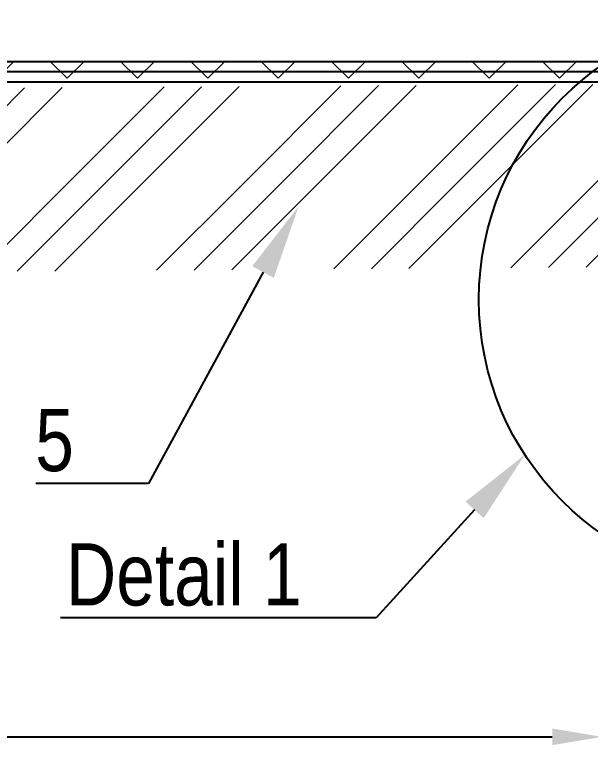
# Model space of a CAD drawing. Header units: millimetres. Extents: x 11004 to 16944, y 3085 to 7285.
# Drawn here: x 14504 to 14967, y 5074 to 5664 of the extents above; entities that cross this region are included whole.
import ezdxf
from ezdxf import colors
from ezdxf.entities.mleader import LeaderData, LeaderLine
from ezdxf.math import Vec2, Vec3

# ---------------------------------------------------------------- set-up
doc = ezdxf.new("R2010")
doc.units = ezdxf.units.MM
doc.header["$LTSCALE"] = 0.3
doc.layers.add('SRAFY', color=251, linetype='Continuous', lineweight=13)
doc.styles.add('SEACAD_Arial', font='arial.ttf', dxfattribs={"width": 0.8})
doc.dimstyles.new('ISO-25', dxfattribs={"dimtxt": 1.6, "dimasz": 2, "dimexe": 0.5, "dimexo": 1.5, "dimtad": 1, "dimdec": 0, "dimtxsty": 'SEACAD_Arial', "dimcen": 2, "dimadec": 0, "dimazin": 0, "dimtfac": 1, "dimtdec": 0, "dimtmove": 0, "dimatfit": 3, "dimfxl": 1, "dimarcsym": 0})

# ---------------------------------------------------------------- blocks, each defined once
blk = doc.blocks.new('*D142')
at = {"color": 0, "lineweight": -2, "transparency": 16777216}
for p, q in [((14976.43, 5210.62), (14976.43, 5073.82)), ((13574.41, 5160.05), (13574.41, 5073.82)), ((13614.41, 5083.82), (14936.43, 5083.82))]:
    blk.add_line(p, q, dxfattribs=at)
at = {"color": 0, "transparency": 16777216}
for points in [[(13614.41, 5090.48), (13614.41, 5077.15), (13574.41, 5083.82)], [(14936.43, 5090.48), (14936.43, 5077.15), (14976.43, 5083.82)]]:
    blk.add_solid(points, dxfattribs=at)
at = {"layer": 'Defpoints', "color": 0, "transparency": 16777216}
for p in [(14976.43, 5240.62), (13574.41, 5190.05), (14976.43, 5083.82)]:
    blk.add_point(p, dxfattribs=at)
at = {"color": 0, "transparency": 16777216, "insert": (14275.42, 5112.65), "char_height": 32, "attachment_point": 5, "style": 'SEACAD_Arial'}
blk.add_mtext('1402', dxfattribs=at)

msp = doc.modelspace()

# ---------------------------------------------------------------- hatches: boundary and pattern name
at = {"layer": 'SRAFY'}
h = msp.add_hatch(dxfattribs=at)
h.set_pattern_fill('TERACO', color=256, scale=20)
h.set_pattern_definition([(45, (6909.467, 295.79), (-28.28427, 28.28427), [20, -20]), (135, (6966.035, 295.79), (-28.28427, -28.28427), [20, -20])])
h.paths.add_polyline_path([(14369.91, 5610.45), (14369.91, 5633.48), (15299.91, 5633.48), (15299.91, 5610.46)])
h = msp.add_hatch(dxfattribs=at)
h.set_pattern_fill('GOST_GROUND', color=256, scale=10)
h.set_pattern_definition([(45, (6909.47, 295.79), (141.4214, -9e-15), [200]), (45, (6939.47, 295.79), (141.4214, -9e-15), [200]), (45, (6969.47, 295.79), (141.4214, -9e-15), [200])])
h.paths.add_polyline_path([(14976.39, 5461.53), (14299.91, 5456.61), (14299.91, 5604.28), (15299.91, 5610.44), (15299.91, 5463.03), (15226.43, 5463.03), (15226.43, 5560.61), (14976.39, 5558.67)])

# ---------------------------------------------------------------- linework, layer by layer
for p, q in [((15171.41, 5626.45), (13379.41, 5626.45)), ((15171.41, 5618.45), (13379.41, 5618.45)), ((14169.91, 5610.45), (15299.91, 5610.44))]:
    msp.add_line(p, q)
msp.add_circle((15106.39, 5435.38), 229.01)

# ---------------------------------------------------------------- dimensions: what is measured, and where the dimension line sits
dim = msp.add_linear_dim(base=(14976.43, 5083.82), p1=(13574.41, 5190.05), p2=(14976.43, 5240.62), dimstyle='ISO-25', override={"dimscale": 0, "dimtix": 0, "dimtofl": 1, "dimtmove": 0, "dimatfit": 3})
dim.commit()
dim.dimension.update_dxf_attribs({"geometry": '*D142', "text_midpoint": (14275.42, 5112.65)})

# ---------------------------------------------------------------- leaders
ml = msp.add_multileader_mtext('Standard')
ml.set_content('5', color=256, style='SEACAD_Arial')
ml.set_leader_properties()
ml.build(insert=Vec2(0, 0))
ml.multileader.update_dxf_attribs({"text_right_attachment_type": 6, "dogleg_length": 2, "arrow_head_size": 60, "scale": 20})
ctx = ml.context
ctx.base_point, ctx.scale, ctx.char_height, ctx.arrow_head_size, ctx.landing_gap_size, ctx.plane_origin = Vec3(14505.1, 5322.01), 20, 50, 60, 20, Vec3(14732.32, 5510.25)
ctx.right_attachment, ctx.text_align_type = 6, 2
notes = []
notes.append((ctx, [(0, (1, 1, 0), (14611.62, 5287.44), (-1, 0), 40, [(0, [(14732.32, 5510.25)], 0, [])])]))
ctx.mtext.insert, ctx.mtext.alignment, ctx.mtext.flow_direction = Vec3(14551.62, 5347.44), 3, 5
ml = msp.add_multileader_mtext('Standard')
ml.set_content('Detail 1', color=256, style='SEACAD_Arial')
ml.set_leader_properties(lineweight=-3)
ml.build(insert=Vec2(0, 0))
ml.multileader.update_dxf_attribs({"text_right_attachment_type": 6, "dogleg_length": 2, "arrow_head_size": 60, "scale": 20})
ctx = ml.context
ctx.base_point, ctx.scale, ctx.char_height, ctx.arrow_head_size, ctx.landing_gap_size, ctx.plane_origin = Vec3(14539.86, 5214.04), 20, 50, 60, 20, Vec3(16582.48, 5637.1)
ctx.right_attachment, ctx.text_align_type = 6, 2
notes.append((ctx, [(1, (1, 1, 0), (14794.76, 5179.44), (-1, 0), 40, [(0, [(14914.35, 5310.62)], 0, [])])]))
ctx.mtext.insert, ctx.mtext.alignment, ctx.mtext.flow_direction = Vec3(14734.76, 5239.44), 3, 5
for ctx, leaders in notes:
    for number, flags, end, landing, length, lines in leaders:
        leader = LeaderData()
        leader.index, (leader.has_last_leader_line, leader.has_dogleg_vector, leader.attachment_direction) = number, flags
        leader.last_leader_point, leader.dogleg_vector, leader.dogleg_length = Vec3(end), Vec3(landing), length
        for number, points, colour, breaks in lines:
            line = LeaderLine()
            line.index, line.vertices, line.color, line.breaks = number, Vec3.list(points), colors.encode_raw_color(colour), breaks
            leader.lines.append(line)
        ctx.leaders.append(leader)

doc.saveas('drawing.dxf')
